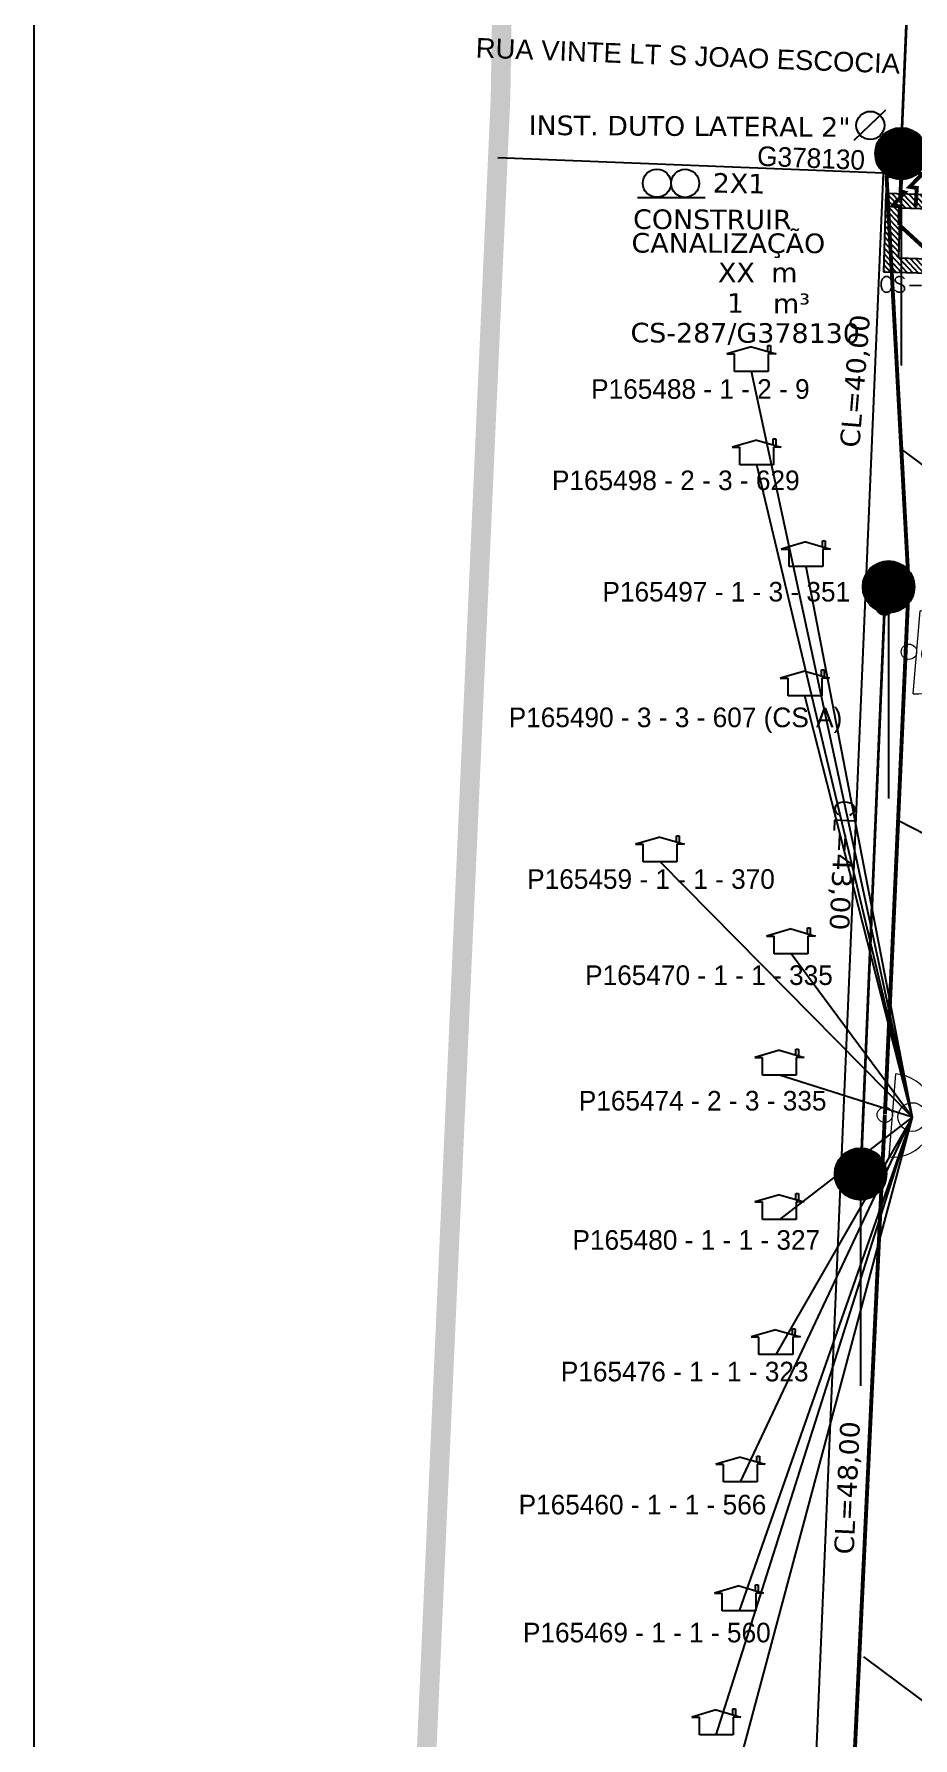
# Model space of a CAD drawing. Extents: x 4313 to 28038, y -9425 to 4777.
# Drawn here: x 12033 to 12481, y 2792 to 3661 of the extents above; entities that cross this region are included whole.
import ezdxf
from ezdxf.enums import TextEntityAlignment as Align

# ---------------------------------------------------------------- set-up
doc = ezdxf.new("R2010")
doc.units = ezdxf.units.DM
doc.header["$MEASUREMENT"] = 0
for name, color, linetype in [('10.1-Caixas Subterrâneas', 5, 'Continuous'), ('CAP a instalar', 1, 'Continuous'), ('celulas gpon', 7, 'Continuous'), ('label_cabos', 7, 'Continuous'), ('locais', 7, 'Continuous'), ('locais legendas', 7, 'Continuous'), ('QUADRA', 7, 'Continuous'), ('Segmento de Logradouro Texto', 238, 'Continuous'), ('Subida Lateral', 5, 'Continuous'), ('surveys', 7, 'Continuous'), ('surveys legendas', 7, 'Continuous')]:
    doc.layers.add(name, color=color, linetype=linetype)
doc.layers.add('20.2-CDO_POSTE', color=1, linetype='Continuous', lineweight=5)
doc.layers.add('20.6-CORDOALHA_SUPORTE', color=7, linetype='Continuous', lineweight=25)
doc.layers.add('DROP DE CLIENTE', color=140, linetype='Continuous', plot=False)
doc.styles.add('DIGICADE', font='arial.ttf')
doc.styles.add('ROMANS', font='romans.shx')
doc.styles.add('siredit', font='verdana.ttf')
doc.linetypes.add('FENCELINE1', pattern='A,0.25,-0.1,[133,ltypeshp.shx,S=0.1,R=0,X=-0.1,Y=0],-0.1,1', length=1.45)
doc.dimstyles.new('CC', dxfattribs={"dimtxt": 1, "dimasz": 2, "dimexe": 0.18, "dimexo": 0.0625, "dimgap": 0.09, "dimtad": 0, "dimdec": 0, "dimrnd": 1, "dimzin": 0, "dimdsep": 46, "dimtxsty": 'siredit', "dimblk": 'NONE', "dimcen": 0, "dimse1": 1, "dimse2": 1, "dimsd1": 1, "dimsd2": 1, "dimclrt": 7, "dimadec": 0, "dimazin": 0, "dimtfac": 1, "dimtdec": 0, "dimtofl": 0, "dimtmove": 0, "dimatfit": 3, "dimfxl": 0, "dimtolj": 1, "dimtzin": 0, "dimarcsym": 0})

# ---------------------------------------------------------------- blocks, each defined once
blk = doc.blocks.new('SURVEY_SURVEY')
for p, q in [((0, 0.00001268), (-0.00001257, 0.000009)), ((-0.00001257, 0.000009), (-0.00000863, 0.000009)), ((-0.00000862, 0), (-0.00000862, 0.00000897)), ((0, 0.00001268), (0.00001257, 0.000009)), ((0.00000843, 0.00001322), (0.00000976, 0.00001322)), ((0.00000843, 0.00001027), (0.00000843, 0.00001322)), ((0.00000862, 0.00000901), (0.00000862, 0)), ((0.00001257, 0.000009), (0.00000862, 0.000009)), ((0.00000976, 0.00001322), (0.00000975, 0.00000989)), ((0.00000862, 0), (-0.00000862, 0))]:
    blk.add_line(p, q)
blk = doc.blocks.new('*X22')
at = {"color": 0}
for p, q in [((-0.679997, 0.416018), (-0.018018, 1.077997)), ((-0.679809, 0.433884), (-0.035884, 1.077809)), ((-0.679715, 0.398622), (-0.000622, 1.077715)), ((-0.67911, 0.452261), (-0.054261, 1.07711)), ((-0.678999, 0.381661), (0.016339, 1.076999)), ((-0.677877, 0.365105), (0.032895, 1.075877)), ((-0.677853, 0.471196), (-0.073196, 1.075853)), ((-0.676376, 0.348929), (0.049071, 1.074376)), ((-0.675978, 0.490748), (-0.092748, 1.073978)), ((-0.674518, 0.333109), (0.064891, 1.072518)), ((-0.673417, 0.510987), (-0.112987, 1.071417)), ((-0.672323, 0.317627), (0.080373, 1.070323)), ((-0.67008, 0.532002), (-0.134002, 1.06808)), ((-0.669809, 0.302463), (0.095537, 1.067809)), ((-0.666991, 0.287604), (0.110396, 1.064991)), ((-0.665856, 0.553903), (-0.155903, 1.063856)), ((-0.663883, 0.273034), (0.124966, 1.061883)), ((-0.660603, 0.576834), (-0.178834, 1.058603)), ((-0.660497, 0.258742), (0.139258, 1.058497)), ((-0.656846, 0.244715), (0.153285, 1.054846)), ((-0.654125, 0.600989), (-0.202989, 1.052125)), ((-0.652938, 0.230945), (0.167055, 1.050938)), ((-0.648783, 0.217422), (0.180578, 1.046783)), ((-0.646156, 0.626637), (-0.228637, 1.044156)), ((-0.64439, 0.204138), (0.193862, 1.04239)), ((-0.639766, 0.191085), (0.206915, 1.037766)), ((-0.636298, 0.654172), (-0.256172, 1.034298)), ((-0.634917, 0.178256), (0.219744, 1.032917)), ((-0.62985, 0.165645), (0.232355, 1.02785)), ((-0.624571, 0.153247), (0.244753, 1.022571)), ((-0.623925, 0.684222), (-0.286222, 1.021925)), ((-0.619084, 0.141056), (0.256944, 1.017084)), ((-0.613395, 0.129067), (0.268933, 1.011395)), ((-0.607932, 0.717893), (-0.319893, 1.005932)), ((-0.607508, 0.117277), (0.280723, 1.005508)), ((-0.601426, 0.10568), (0.29232, 0.999426)), ((-0.595154, 0.094275), (0.303725, 0.993154)), ((-0.588694, 0.083057), (0.314943, 0.986694)), ((-0.58596, 0.757543), (-0.359543, 0.98396)), ((-0.58205, 0.072024), (0.325976, 0.98005)), ((-0.575224, 0.061172), (0.336828, 0.973224)), ((-0.568219, 0.0505), (0.3475, 0.966219)), ((-0.561036, 0.040005), (0.357995, 0.959036)), ((-0.553678, 0.029685), (0.368315, 0.951678)), ((-0.550397, 0.810783), (-0.412783, 0.948397)), ((-0.546146, 0.01954), (0.37846, 0.944146)), ((-0.538442, 0.009566), (0.388434, 0.936442)), ((-0.530567, -0.000236), (0.398236, 0.928567)), ((-0.522522, -0.009869), (0.407869, 0.920522)), ((-0.514308, -0.019333), (0.417333, 0.912308)), ((-0.505925, -0.028628), (0.426628, 0.903925)), ((-0.497375, -0.037756), (0.435756, 0.895375)), ((-0.488657, -0.046715), (0.444715, 0.886657)), ((-0.479772, -0.055508), (0.453508, 0.877772)), ((-0.470719, -0.064133), (0.462133, 0.868719)), ((-0.461499, -0.07259), (0.47059, 0.859499)), ((-0.45211, -0.080879), (0.478879, 0.85011)), ((-0.442553, -0.089), (0.487, 0.840553)), ((-0.432826, -0.096951), (0.494951, 0.830826)), ((-0.422929, -0.104731), (0.502731, 0.820929)), ((-0.41286, -0.11234), (0.51034, 0.81086)), ((-0.402619, -0.119776), (0.517776, 0.800619)), ((-0.392202, -0.127037), (0.525037, 0.790202)), ((-0.381609, -0.134122), (0.532122, 0.779609)), ((-0.370838, -0.141028), (0.539028, 0.768838)), ((-0.359886, -0.147754), (0.545754, 0.757886)), ((-0.348751, -0.154296), (0.552296, 0.746751)), ((-0.337429, -0.160652), (0.558652, 0.735429)), ((-0.325919, -0.16682), (0.56482, 0.723919)), ((-0.314215, -0.172794), (0.570794, 0.712215)), ((-0.302316, -0.178572), (0.576572, 0.700316)), ((-0.290215, -0.184149), (0.582149, 0.688215)), ((-0.27791, -0.189522), (0.587522, 0.67591)), ((-0.265395, -0.194684), (0.592684, 0.663395)), ((-0.252664, -0.199631), (0.597631, 0.650664)), ((-0.239711, -0.204356), (0.602356, 0.637711)), ((-0.226531, -0.208853), (0.606853, 0.624531)), ((-0.213115, -0.213115), (0.611115, 0.611115)), ((-0.199456, -0.217134), (0.615134, 0.597456)), ((-0.185546, -0.220901), (0.618901, 0.583546)), ((-0.171373, -0.224406), (0.622406, 0.569373)), ((-0.156929, -0.22764), (0.62564, 0.554929)), ((-0.1422, -0.230589), (0.628589, 0.5402)), ((-0.127174, -0.23324), (0.63124, 0.525174)), ((-0.111836, -0.23558), (0.63358, 0.509836)), ((-0.096169, -0.23759), (0.63559, 0.494169)), ((-0.080154, -0.239253), (0.637253, 0.478154)), ((-0.06377, -0.240547), (0.638547, 0.46177)), ((-0.046993, -0.241448), (0.639448, 0.444993)), ((-0.029795, -0.241927), (0.639927, 0.427795)), ((-0.012144, -0.241953), (0.639953, 0.410144)), ((0.006, -0.241488), (0.639488, 0.392)), ((0.024679, -0.240486), (0.638486, 0.373321)), ((0.043948, -0.238895), (0.636895, 0.354052)), ((0.063871, -0.236649), (0.634649, 0.334129)), ((0.084528, -0.23367), (0.63167, 0.313472)), ((0.106018, -0.229858), (0.627858, 0.291982)), ((0.12847, -0.225084), (0.623084, 0.26953)), ((0.152051, -0.21918), (0.61718, 0.245949)), ((0.176993, -0.211916), (0.609916, 0.221007)), ((0.203627, -0.20296), (0.60096, 0.194373)), ((0.232456, -0.191808), (0.589808, 0.165544)), ((0.264325, -0.177617), (0.575617, 0.133675)), ((0.300865, -0.158754), (0.556754, 0.097135)), ((0.346227, -0.13107), (0.52907, 0.051773)), ((0.43272, -0.062254), (0.460254, -0.03472))]:
    blk.add_line(p, q, dxfattribs=at)
blk = doc.blocks.new('POLE_POLE')
at = {"color": 0}
blk.add_line((-0.0000002, -0.00000239), (-0.0000002, -0.00004983), dxfattribs=at)
blk.add_circle((-0.0000002, 0.00000418), 0.0000066, dxfattribs=at)
at = {"color": 0, "xscale": 1e-05, "yscale": 1e-05, "zscale": 1e-05}
blk.add_blockref('*X22', (0, 0), dxfattribs=at)
blk = doc.blocks.new('*U33')
at = {"color": 0}
blk.add_line((2.145, -0.582), (-2.104, -0.684), dxfattribs=at)
for centre, radius in [((-0.004, 0.376), 0.733), ((0.03, -1.026), 0.393)]:
    blk.add_circle(centre, radius, dxfattribs=at)
blk.add_arc((0.02, -0.633), 2.125, 1.37817, 181.37817, dxfattribs=at)
blk = doc.blocks.new('*X32')
at = {"color": 0, "linetype": 'Continuous'}
for p, q in [((-1.25, 0.34099), (-0.49099, 1.1)), ((-1.25, 0.517767), (-0.667767, 1.1)), ((-1.25, 0.694544), (-0.844544, 1.1)), ((-1.25, 0.87132), (-1.02132, 1.1)), ((-1.25, 1.048097), (-1.198097, 1.1)), ((-0.789214, 0.625), (-0.314214, 1.1)), ((-0.612437, 0.625), (-0.137437, 1.1)), ((-0.43566, 0.625), (0.03934, 1.1)), ((-0.258883, 0.625), (0.216117, 1.1)), ((-0.082107, 0.625), (0.392893, 1.1)), ((0.09467, 0.625), (0.56967, 1.1)), ((0.271447, 0.625), (0.746447, 1.1)), ((0.448223, 0.625), (0.923223, 1.1)), ((0.625, 0.625), (1.1, 1.1)), ((-1.25, 0.164214), (-0.8035, 0.610714)), ((0.801777, 0.625), (1.25, 1.073223)), ((0.8035, 0.449947), (1.25, 0.896447)), ((0.8035, 0.27317), (1.25, 0.71967)), ((-1.25, -0.012563), (-0.8035, 0.433937)), ((-1.25, -0.18934), (-0.8035, 0.25716)), ((-1.25, -0.366117), (-0.8035, 0.080383)), ((0.8035, 0.096393), (1.25, 0.542893)), ((0.8035, -0.080383), (1.25, 0.366117)), ((0.8035, -0.25716), (1.25, 0.18934)), ((0.8035, -0.433937), (1.25, 0.012563)), ((-1.25, -0.542893), (-0.8035, -0.096393)), ((-1.25, -0.71967), (-0.8035, -0.27317)), ((-1.25, -0.896447), (-0.8035, -0.449947)), ((0.49099, -1.1), (1.25, -0.34099)), ((0.667767, -1.1), (1.25, -0.517767)), ((0.8035, -0.610714), (1.25, -0.164214)), ((-1.25, -1.073223), (-0.801777, -0.625)), ((-1.1, -1.1), (-0.625, -0.625)), ((-0.923223, -1.1), (-0.448223, -0.625)), ((-0.746447, -1.1), (-0.271447, -0.625)), ((-0.56967, -1.1), (-0.09467, -0.625)), ((-0.392893, -1.1), (0.082107, -0.625)), ((-0.216117, -1.1), (0.258883, -0.625)), ((-0.03934, -1.1), (0.43566, -0.625)), ((0.137437, -1.1), (0.612437, -0.625)), ((0.314214, -1.1), (0.789214, -0.625)), ((0.844544, -1.1), (1.25, -0.694544)), ((1.02132, -1.1), (1.25, -0.87132)), ((1.198097, -1.1), (1.25, -1.048097))]:
    blk.add_line(p, q, dxfattribs=at)
blk = doc.blocks.new('*U88')
at = {"color": 0, "linetype": 'Continuous'}
for p, q in [((0.000081, 0.001197), (0.000041, -0.000052)), ((0.00118, 0.001163), (0.000081, 0.001197)), ((0.001141, -0.000086), (0.00118, 0.001163)), ((0.000286, 0.000164), (0.000311, 0.000967)), ((0.000311, 0.000967), (0.000936, 0.000947)), ((0.000936, 0.000947), (0.000911, 0.000144)), ((0.000286, 0.000164), (0.000286, 0.000164)), ((0.000911, 0.000144), (0.000286, 0.000164)), ((0.000041, -0.000052), (0.001141, -0.000086))]:
    blk.add_line(p, q, dxfattribs=at)
at = {"color": 0, "linetype": 'Continuous', "xscale": 0.0005, "yscale": 0.0005, "zscale": 0.001, "rotation": 268.2066198463523}
blk.add_blockref('*X32', (0.000611, 0.000556), dxfattribs=at)
at = {"layer": '10.1-Caixas Subterrâneas', "color": 0, "lineweight": 0, "style": 'ROMANS'}
blk.add_attdef('FID', (-0.000027, -0.000378), '', height=0.00025, dxfattribs=at)
at = {"layer": '10.1-Caixas Subterrâneas', "color": 0, "lineweight": 0, "style": 'ROMANS', "flags": 3}
for tag, p in [('FATOR', (-0.000622, -0.000749)), ('ID_ATIVIDADE', (-0.000622, -0.001121)), ('QTDE', (-0.000622, -0.001493))]:
    blk.add_attdef(tag, p, '', height=0.00025, dxfattribs=at)
blk = doc.blocks.new('*U105')
at = {"layer": '20.6-CORDOALHA_SUPORTE', "const_width": 0.139}
for points in [[(-20.841, -0.377, 1.175511), (-20.831, 0.471)], [(5.709, 0.466, 1.231752), (5.709, -0.38)]]:
    blk.add_lwpolyline(points, format="xyb", dxfattribs=at)
blk.add_lwpolyline([(-20.299, 0.041), (5.188, 0.043)], dxfattribs=at)
at = {"layer": '20.6-CORDOALHA_SUPORTE', "color": 0, "lineweight": 0, "style": 'ROMANS'}
blk.add_attdef('LANCE', text='', height=1, dxfattribs=at).set_placement((-0.538, -2.215), align=Align.RIGHT)
at = {"layer": '20.6-CORDOALHA_SUPORTE', "color": 0, "style": 'siredit'}
blk.add_attdef('QTDE', (-0.538, -2.215), '', height=1, rotation=359.69001, dxfattribs=at)
at = {"layer": '20.6-CORDOALHA_SUPORTE', "color": 0, "lineweight": 0, "style": 'ROMANS'}
for tag, p, flags in [('FATOR', (-5.196, -4.442), 3), ('ID_ATIVIDADE', (-5.201, -6.669), 3), ('FID', (-5.201, -8.896), 1)]:
    blk.add_attdef(tag, p, '', height=1, dxfattribs=dict(at, flags=flags))
blk = doc.blocks.new('*U109')
at = {"layer": '20.6-CORDOALHA_SUPORTE', "const_width": 0.139}
for points in [[(-20.841, -0.377, 1.175511), (-20.831, 0.471)], [(7.511, 0.466, 1.231752), (7.511, -0.38)]]:
    blk.add_lwpolyline(points, format="xyb", dxfattribs=at)
blk.add_lwpolyline([(-20.299, 0.041), (6.989, 0.043)], dxfattribs=at)
at = {"layer": '20.6-CORDOALHA_SUPORTE', "color": 0, "lineweight": 0, "style": 'ROMANS'}
blk.add_attdef('LANCE', text='', height=1, dxfattribs=at).set_placement((-0.538, -2.215), align=Align.RIGHT)
at = {"layer": '20.6-CORDOALHA_SUPORTE', "color": 0, "style": 'siredit'}
blk.add_attdef('QTDE', (-0.538, -2.215), '', height=1, rotation=359.69001, dxfattribs=at)
at = {"layer": '20.6-CORDOALHA_SUPORTE', "color": 0, "lineweight": 0, "style": 'ROMANS'}
for tag, p, flags in [('FATOR', (-5.196, -4.442), 3), ('ID_ATIVIDADE', (-5.201, -6.669), 3), ('FID', (-5.201, -8.896), 1)]:
    blk.add_attdef(tag, p, '', height=1, dxfattribs=dict(at, flags=flags))
blk = doc.blocks.new('Const DT DUTO CORRUG PEAD 124MM')
at = {"color": 1}
blk.add_lwpolyline([(-4.661, 0.864), (-1.205, 0.853)], dxfattribs=at)
for centre in [(-3.665, 1.587), (-2.226, 1.582)]:
    blk.add_circle(centre, 0.717, dxfattribs=at)
at = {"layer": 'label_cabos', "color": 10, "linetype": 'FENCELINE1', "char_height": 1, "attachment_point": 5, "style": 'siredit'}
for s, insert, rotation in [('\\A1;2X1', (0.525, 1.583), 358.8742), ('\\A1;CONSTRUIR', (-0.837, -0.267), 359.82846), ('\\A1;CANALIZAÇÃO', (-0.021, -1.598), 359.82846)]:
    blk.add_mtext(s, dxfattribs=dict(at, insert=insert, rotation=rotation))
at = {"layer": 'label_cabos', "color": 10, "linetype": 'FENCELINE1', "style": 'siredit', "flags": 2}
for tag, p in [('MT', (-5.017, -2.963)), ('M.O', (-5.017, -4.548))]:
    blk.add_attdef(tag, text='', height=1, rotation=359.82846, dxfattribs=at).set_placement(p, align=Align.MIDDLE_LEFT)
at = {"layer": 'label_cabos', "color": 10, "linetype": 'FENCELINE1', "style": 'siredit'}
for tag, p in [('FATOR', (-0.551, -3.463)), ('FID', (-5.014, -6.533))]:
    blk.add_attdef(tag, p, '', height=1, rotation=359.82846, dxfattribs=at)
for tag, p in [('UND', (2.839, -2.968)), ('QTDE', (0.341, -4.524)), ('UND', (3.202, -4.548))]:
    blk.add_attdef(tag, text='', height=1, rotation=359.82846, dxfattribs=at).set_placement(p, align=Align.MIDDLE_CENTER)
at = {"layer": 'label_cabos', "color": 10, "linetype": 'FENCELINE1', "style": 'siredit', "flags": 3}
blk.add_attdef('ID_ATIVIDADE', (-5.014, -8.155), '', height=1, rotation=359.82846, dxfattribs=at)
blk = doc.blocks.new('Inst DT LATERAL Ferro Galvanizado')
at = {"color": 1}
blk.add_lwpolyline([(11.734, -2.256), (13.361, -0.696)], dxfattribs=at)
blk.add_circle((12.565, -1.5), 0.717, dxfattribs=at)
at = {"layer": 'label_cabos', "color": 10, "linetype": 'FENCELINE1', "insert": (3.345, -1.545), "char_height": 1, "attachment_point": 5, "rotation": 359.6512, "style": 'siredit'}
blk.add_mtext('\\A1;INST. DUTO LATERAL 2"', dxfattribs=at)
at = {"layer": 'label_cabos', "color": 10, "linetype": 'FENCELINE1', "style": 'siredit', "flags": 3}
blk.add_attdef('QTDE', text='', height=1, rotation=359.82846, dxfattribs=at).set_placement((-3.092, -2.939), align=Align.MIDDLE_CENTER)
at = {"layer": 'label_cabos', "color": 10, "linetype": 'FENCELINE1', "style": 'siredit'}
for tag, p, flags in [('FID', (-5.014, -4.911), 1), ('FATOR', (-5.014, -6.533), 3), ('ID_ATIVIDADE', (-5.014, -8.018), 3)]:
    blk.add_attdef(tag, p, '', height=1, rotation=359.82846, dxfattribs=dict(at, flags=flags))
blk = doc.blocks.new('_None')

msp = doc.modelspace()

# ---------------------------------------------------------------- linework, layer by layer
at = {"layer": 'CAP a instalar', "linetype": 'FENCELINE1', "ltscale": 5, "const_width": 2}
for points in [[(12475.13, 3591.5), (12467.63, 3588.16), (12478.9, 3380.19), (12466.79, 3109.99), (12466.79, 3109.99)], [(12466.76, 3109.76), (12450.32, 2761.69), (12442.79, 2578.65), (12438.56, 2503.05), (12945.06, 2475.83), (12957.38, 2491.17), (12962.15, 2801.61), (12969.88, 2984.25)]]:
    msp.add_lwpolyline(points, dxfattribs=at)
at = {"layer": 'CAP a instalar', "ltscale": 5, "const_width": 2}
msp.add_lwpolyline([(12569.33, 3516.95), (12495.02, 3544.54), (12474.17, 3563.72)], dxfattribs=at)
at = {"layer": 'celulas gpon', "color": 116, "linetype": 'Continuous', "lineweight": 200, "const_width": 10}
msp.add_lwpolyline([(12285.76, 4580.62), (12270.67, 3629.02), (12218.75, 2467.4), (12700.51, 2439.47), (13210.23, 2417.99), (13201.71, 2111.36), (13633.55, 2100.63), (13632.64, 1804.7), (14695.37, 1771.14)], dxfattribs=at)
at = {"layer": 'Defpoints', "color": 3}
msp.add_lwpolyline([(12032.67, 4777.05), (18721.51, 4777.05), (18721.51, -449.82), (12032.67, -449.82)], close=True, dxfattribs=at)
at = {"layer": 'DROP DE CLIENTE'}
for points in [[(12480.74, 3108.62), (12398.65, 3488.98)], [(12480.74, 3108.62), (12401.35, 3441.37)], [(12426.49, 3389.44), (12480.74, 3108.62)], [(12480.74, 3108.62), (12425.97, 3323.51)], [(12480.74, 3108.62), (12352.03, 3238.81)], [(12480.74, 3108.62), (12418.87, 3191.97)], [(12480.74, 3108.62), (12412.93, 3130.04)], [(12380.75, 2793.46), (12480.74, 3108.62)], [(12480.74, 3108.62), (12382.14, 2740.61)], [(12480.74, 3108.62), (12392.34, 2856.71)], [(12393.04, 2922.46), (12480.74, 3108.62)], [(12480.74, 3108.62), (12411.15, 2987.43)], [(12480.74, 3108.62), (12412.93, 3056.34)]]:
    msp.add_lwpolyline(points, dxfattribs=at)
at = {"layer": 'QUADRA', "ltscale": 5e-05}
msp.add_lwpolyline([(12417.94, 2455.85), (12466.06, 3590.15), (12269.28, 3598.01)], dxfattribs=at)
at = {"layer": 'Subida Lateral', "color": 5, "const_width": 2}
for points in [[(12482.4, 3573.17), (12483.05, 3582.67), (12479.43, 3583.2), (12485.74, 3589.72), (12483.69, 3590.34), (12484.41, 3600.91)], [(12474.17, 3563.7), (12474.47, 3573.22), (12470.83, 3573.61), (12476.88, 3580.36), (12474.81, 3580.91), (12475.13, 3591.5)]]:
    msp.add_lwpolyline(points, dxfattribs=at)

# ---------------------------------------------------------------- block references
at = {"color": 0, "lineweight": 0, "xscale": 10, "yscale": 10, "zscale": 10}
msp.add_blockref('Inst DT LATERAL Ferro Galvanizado', (12333.68, 3629.55), dxfattribs=at)
at = {"layer": '10.1-Caixas Subterrâneas', "color": 10, "xscale": 31978.75500000036, "yscale": 31978.75500000036, "zscale": 31978.75500000036}
msp.add_blockref('*U88', (12464.68, 3541.52), dxfattribs=at).add_auto_attribs({'FID': 'CS-287'})
at = {"layer": '20.2-CDO_POSTE', "color": 8, "xscale": 10, "yscale": 10, "zscale": 10, "rotation": 263.9667797306455}
msp.add_blockref('*U33', (12489.28, 3345.23), dxfattribs=at)
at = {"layer": '20.2-CDO_POSTE', "color": 10, "xscale": 10, "yscale": 10, "zscale": 10, "rotation": 263.9667797306455}
msp.add_blockref('*U33', (12476.99, 3108.98), dxfattribs=at)
at = {"layer": '20.6-CORDOALHA_SUPORTE', "color": 0, "lineweight": 0}
ref = msp.add_blockref('*U105', (12477.23, 3664.45), dxfattribs=dict(at, xscale=10, yscale=10, zscale=10, rotation=267.5816619483879))
ref.add_attrib('QTDE', '50,00', (12454.35, 3706.59), dxfattribs={"color": 0, "height": 10, "rotation": 267.27167, "style": 'siredit'})
ref.add_attrib('LANCE', 'CL=', dxfattribs={"color": 0, "lineweight": 0, "height": 10, "rotation": 267.58166, "style": 'ROMANS'}).set_placement((12454.35, 3706.59), align=Align.RIGHT)
ref = msp.add_blockref('*U109', (12457.46, 3161.92), dxfattribs=dict(at, xscale=10, yscale=10, zscale=10, rotation=267.5816619483879))
ref.add_attrib('QTDE', '43,00', (12440.38, 3243.33), dxfattribs={"color": 0, "height": 10, "rotation": 267.27167, "style": 'siredit'})
ref.add_attrib('LANCE', 'CL=', dxfattribs={"color": 0, "lineweight": 0, "height": 10, "rotation": 267.58166, "style": 'ROMANS'}).set_placement((12440.38, 3243.33), align=Align.RIGHT)
at = {"layer": 'label_cabos', "color": 10, "linetype": 'FENCELINE1'}
ref = msp.add_blockref('Const DT DUTO CORRUG PEAD 124MM', (12387.1, 3569.2), dxfattribs=dict(at, xscale=10, yscale=10, zscale=10))
ref.add_attrib('FID', 'CS-287/G378130', (12336.96, 3503.87), dxfattribs={"color": 10, "linetype": 'FENCELINE1', "height": 10, "rotation": 359.82846, "style": 'siredit'})
ref.add_attrib('FATOR', 'XX', (12381.6, 3534.57), dxfattribs={"color": 10, "linetype": 'FENCELINE1', "height": 10, "rotation": 359.82846, "style": 'siredit'})
ref.add_attrib('QTDE', '1', dxfattribs={"color": 10, "linetype": 'FENCELINE1', "height": 10, "rotation": 359.82846, "style": 'siredit'}).set_placement((12390.51, 3523.96), align=Align.MIDDLE_CENTER)
ref.add_attrib('UND', 'm³', dxfattribs={"color": 10, "linetype": 'FENCELINE1', "height": 10, "rotation": 359.82846, "style": 'siredit'}).set_placement((12419.12, 3523.72), align=Align.MIDDLE_CENTER)
ref.add_attrib('UND', 'm', dxfattribs={"color": 10, "linetype": 'FENCELINE1', "height": 10, "rotation": 359.82846, "style": 'siredit'}).set_placement((12415.49, 3539.53), align=Align.MIDDLE_CENTER)
at = {"layer": 'locais', "color": 10, "xscale": 2000000, "yscale": 2000000, "zscale": 2000000}
for p in [(12475.45, 3591.81), (12469.05, 3370.77), (12454.76, 3071.24)]:
    msp.add_blockref('POLE_POLE', p, dxfattribs=at)
at = {"layer": 'surveys', "color": 255, "xscale": 1000000, "yscale": 1000000, "zscale": 1000000}
for p in [(12398.65, 3488.98), (12401.35, 3441.37), (12426.49, 3389.44), (12425.97, 3323.51), (12412.93, 3130.04)]:
    msp.add_blockref('SURVEY_SURVEY', p, dxfattribs=at)
at = {"layer": 'surveys', "color": 151, "xscale": 1000000, "yscale": 1000000, "zscale": 1000000}
for p in [(12352.03, 3238.81), (12418.87, 3191.97), (12412.93, 3056.34), (12411.15, 2987.43), (12393.04, 2922.46), (12392.34, 2856.71), (12380.75, 2793.46)]:
    msp.add_blockref('SURVEY_SURVEY', p, dxfattribs=at)

# ---------------------------------------------------------------- texts
at = {"layer": 'celulas gpon', "style": 'siredit'}
for s, rotation, p in [('CL=40,00', 85.36441, (12453.7, 3449.87)), ('CL=48,00', 87.24641, (12450.79, 2885.29))]:
    msp.add_text(s, height=10, rotation=rotation, dxfattribs=at).set_placement(p)
at = {"layer": 'locais legendas', "color": 10}
msp.add_text('G378130', height=10, rotation=357.71212, dxfattribs=at).set_placement((12401.42, 3594.02))
at = {"layer": 'Segmento de Logradouro Texto', "color": 7, "linetype": 'Continuous', "insert": (12258.27, 3659.23), "char_height": 10, "width": 219.3997, "attachment_point": 1, "rotation": 357.81253, "style": 'DIGICADE'}
msp.add_mtext('\\fArial|b0|i0|c0|p34;\\W1.0000000000;\\T1.0000000000;\\o\\lRUA VINTE LT S JOAO ESCOCIA', dxfattribs=at)
at = {"layer": 'surveys legendas', "color": 0}
for s, p in [('P165488 - 1 - 2 - 9', (12316.87, 3475.08)), ('P165498 - 2 - 3 - 629', (12296.9, 3428.49)), ('P165497 - 1 - 3 - 351', (12322.66, 3371.65)), ('P165490 - 3 - 3 - 607 (CS A)', (12274.83, 3307.55)), ('P165459 - 1 - 1 - 370', (12284.25, 3225.05)), ('P165470 - 1 - 1 - 335', (12313.81, 3176.02)), ('P165474 - 2 - 3 - 335', (12310.58, 3111.97)), ('P165480 - 1 - 1 - 327', (12307.35, 3040.95)), ('P165476 - 1 - 1 - 323', (12301.42, 2973.79)), ('P165460 - 1 - 1 - 566', (12279.9, 2905.9)), ('P165469 - 1 - 1 - 560', (12282.12, 2840.63))]:
    msp.add_text(s, height=10, dxfattribs=at).set_placement(p)

# ---------------------------------------------------------------- leaders
at = {"layer": 'label_cabos'}
for points in [[(12475.15, 3449.43), (12570.08, 3378.49)], [(12474.09, 3259.75), (12569.02, 3211.07)], [(12455.82, 2833.21), (12550.75, 2762.27)]]:
    msp.add_leader(points, dimstyle='CC', override={"dimgap": 0.09, "dimtad": 0}, dxfattribs=at)

doc.saveas('drawing.dxf')
